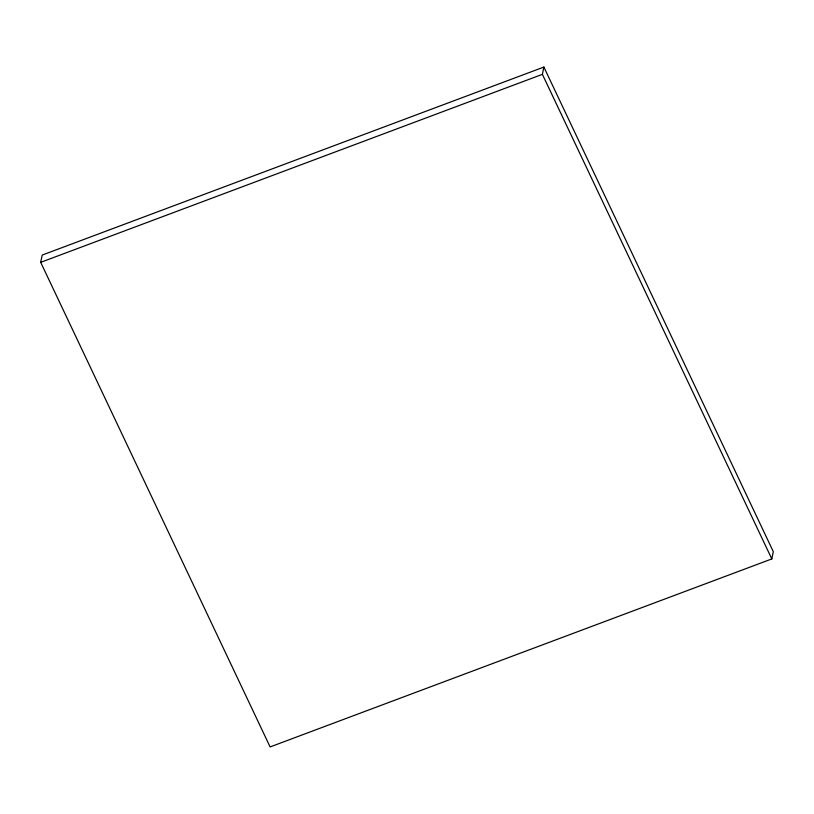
<?xml version="1.0" encoding="UTF-8"?>
<svg xmlns="http://www.w3.org/2000/svg" width="814" height="814" viewBox="0 0 814 814"><rect width="100%" height="100%" fill="white"/><g stroke="black" fill="none" stroke-linecap="round" stroke-linejoin="round"><path stroke-width="1.22" d="M40.7 262.342L42.196 255.067L543.884 67.063L773.3 551.658L771.804 558.933L270.116 746.937L40.7 262.342L542.389 74.339L543.884 67.063M542.389 74.339L771.804 558.933"/></g></svg>
